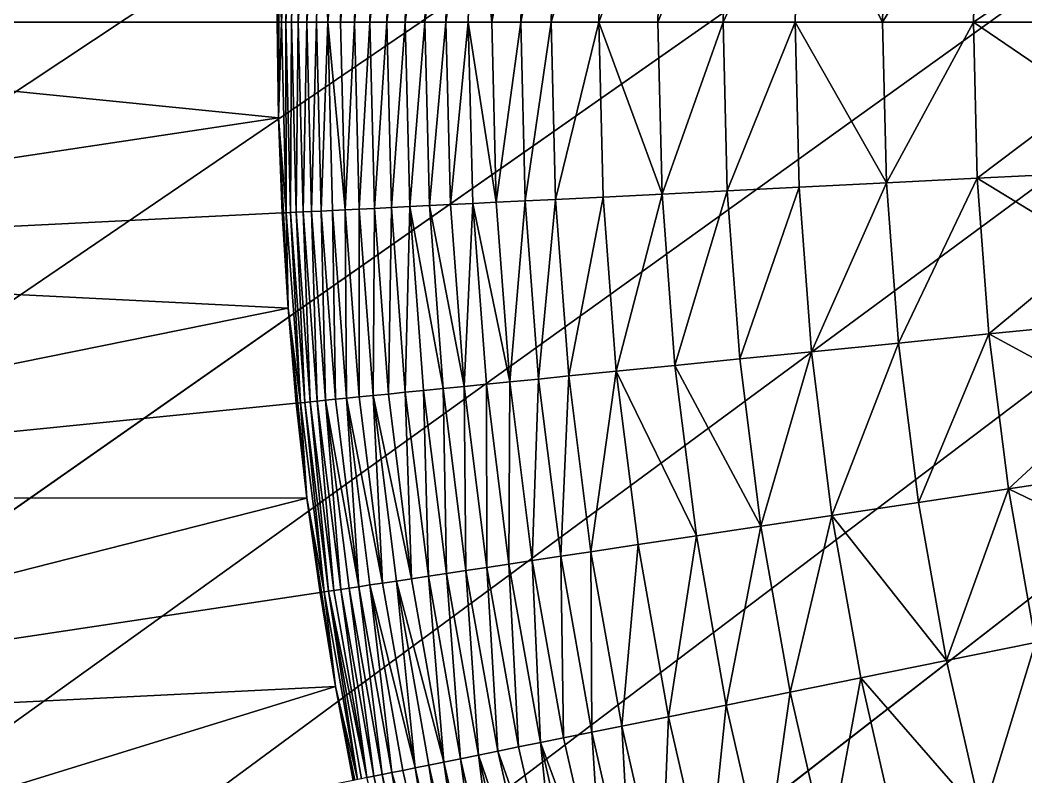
# Model space of a CAD drawing. Header units: millimetres. Extents: x -260 to 430, y -260 to 260.
# Drawn here: x -101.38 to -76.43, y -18.74 to 0.05 of the extents above; entities that cross this region are included whole.
import ezdxf

# ---------------------------------------------------------------- set-up
doc = ezdxf.new("R2010")
doc.units = ezdxf.units.MM
doc.header["$MEASUREMENT"] = 0
doc.layers.add('MESH_3D', color=2, linetype='CONTINUOUS')

msp = doc.modelspace()

# ---------------------------------------------------------------- linework, layer by layer
at = {"layer": 'MESH_3D'}
for points in [[(181.542, 186.125, 2950), (-259.919, 6.482, 2950), (-260, 0, 2950)], [(181.542, 186.125, 2950), (-260, 0, 2950), (-259.919, -6.482, 2950)], [(181.542, 186.125, 2950), (-259.919, -6.482, 2950), (-259.677, -12.96, 2950)], [(181.542, 186.125, 2950), (-259.677, -12.96, 2950), (-259.273, -19.43, 2950)], [(181.542, 186.125, 2950), (-259.273, -19.43, 2950), (-258.708, -25.888, 2950)], [(181.542, 186.125, 2950), (-258.708, -25.888, 2950), (-257.982, -32.329, 2950)], [(181.542, 186.125, 2950), (-257.982, -32.329, 2950), (-257.096, -38.751, 2950)], [(181.542, 186.125, 2950), (-257.096, -38.751, 2950), (-256.05, -45.149, 2950)], [(181.542, 186.125, 2950), (-256.05, -45.149, 2950), (-254.845, -51.518, 2950)], [(181.542, 186.125, 2950), (-254.845, -51.518, 2950), (-253.481, -57.855, 2950)], [(181.542, 186.125, 2950), (-253.481, -57.855, 2950), (-251.96, -64.157, 2950)], [(181.542, 186.125, 2950), (-251.96, -64.157, 2950), (-250.282, -70.419, 2950)], [(181.542, 186.125, 2950), (-250.282, -70.419, 2950), (-248.449, -76.636, 2950)], [(181.542, 186.125, 2950), (-248.449, -76.636, 2950), (-246.461, -82.807, 2950)], [(181.542, 186.125, 2950), (-246.461, -82.807, 2950), (-244.32, -88.925, 2950)], [(181.542, 186.125, 2950), (-244.32, -88.925, 2950), (-242.027, -94.989, 2950)], [(181.542, 186.125, 2950), (-242.027, -94.989, 2950), (-239.584, -100.993, 2950)], [(181.542, 186.125, 2950), (-239.584, -100.993, 2950), (-236.992, -106.935, 2950)], [(181.542, 186.125, 2950), (-236.992, -106.935, 2950), (-234.252, -112.81, 2950)], [(181.542, 186.125, 2950), (-234.252, -112.81, 2950), (-231.367, -118.615, 2950)], [(181.542, 186.125, 2950), (-231.367, -118.615, 2950), (-228.338, -124.346, 2950)], [(181.542, 186.125, 2950), (-228.338, -124.346, 2950), (-225.167, -130, 2950)], [(181.542, 186.125, 2950), (-225.167, -130, 2950), (-221.856, -135.573, 2950)], [(181.542, 186.125, 2950), (-221.856, -135.573, 2950), (-218.407, -141.062, 2950)], [(181.542, 186.125, 2950), (-218.407, -141.062, 2950), (-214.822, -146.463, 2950)], [(181.542, 186.125, 2950), (-214.822, -146.463, 2950), (-211.104, -151.773, 2950)], [(181.542, 186.125, 2950), (-211.104, -151.773, 2950), (-207.254, -156.989, 2950)], [(181.542, 186.125, 2950), (-207.254, -156.989, 2950), (-203.276, -162.107, 2950)], [(181.542, 186.125, 2950), (-203.276, -162.107, 2950), (-199.172, -167.125, 2950)], [(181.542, 186.125, 2950), (-199.172, -167.125, 2950), (-194.943, -172.038, 2950)], [(181.542, 186.125, 2950), (-194.943, -172.038, 2950), (-190.593, -176.845, 2950)], [(181.542, 186.125, 2950), (-190.593, -176.845, 2950), (-186.125, -181.542, 2950)], [(181.542, 186.125, 2950), (-186.125, -181.542, 2950), (-181.542, -186.125, 2950)], [(181.542, 186.125, 2950), (-181.542, -186.125, 2950), (-176.845, -190.593, 2950)], [(181.542, 186.125, 2950), (-176.845, -190.593, 2950), (-172.038, -194.943, 2950)], [(181.542, 186.125, 2950), (-172.038, -194.943, 2950), (-167.125, -199.172, 2950)], [(181.542, 186.125, 2950), (-167.125, -199.172, 2950), (-162.107, -203.276, 2950)], [(181.542, 186.125, 2950), (-162.107, -203.276, 2950), (-156.989, -207.254, 2950)], [(181.542, 186.125, 2950), (-156.989, -207.254, 2950), (-151.773, -211.104, 2950)], [(181.542, 186.125, 2950), (-151.773, -211.104, 2950), (-146.463, -214.822, 2950)], [(181.542, 186.125, 2950), (-146.463, -214.822, 2950), (-141.062, -218.407, 2950)], [(181.542, 186.125, 2950), (-141.062, -218.407, 2950), (-135.573, -221.856, 2950)], [(181.542, 186.125, 2950), (-135.573, -221.856, 2950), (-130, -225.167, 2950)], [(181.542, 186.125, 2950), (-130, -225.167, 2950), (-124.346, -228.338, 2950)], [(181.542, 186.125, 2950), (-124.346, -228.338, 2950), (-118.615, -231.367, 2950)], [(181.542, 186.125, 2950), (-118.615, -231.367, 2950), (-112.81, -234.252, 2950)], [(181.542, 186.125, 2950), (-112.81, -234.252, 2950), (-106.935, -236.992, 2950)], [(181.542, 186.125, 2950), (-106.935, -236.992, 2950), (-100.993, -239.584, 2950)], [(181.542, 186.125, 2950), (-100.993, -239.584, 2950), (-94.989, -242.027, 2950)], [(181.542, 186.125, 2950), (-94.989, -242.027, 2950), (-88.925, -244.32, 2950)], [(181.542, 186.125, 2950), (-88.925, -244.32, 2950), (-82.807, -246.461, 2950)], [(181.542, 186.125, 2950), (-82.807, -246.461, 2950), (-76.636, -248.449, 2950)], [(181.542, 186.125, 2950), (-76.636, -248.449, 2950), (-70.419, -250.282, 2950)], [(-118.571, 0, 2214.286), (-118.424, 5.91, 2214.286), (-94.97, 2.368, 2200)], [(-94.894, 0, -2.245), (-94.97, 2.368), (-94.776, 4.73, -2.245)], [(-94.894, 0, -2.245), (-94.776, 4.73, -2.245), (-94.673, 4.725, -3.153)], [(-94.894, 0, -2.245), (-94.673, 4.725, -3.153), (-94.79, 0, -3.153)], [(-94.79, 0, -3.153), (-94.673, 4.725, -3.153), (-94.534, 4.718, -4.065)], [(-94.79, 0, -3.153), (-94.534, 4.718, -4.065), (-94.651, 0, -4.065)], [(-94.651, 0, -4.065), (-94.534, 4.718, -4.065), (-94.478, 0, -4.973)], [(-94.478, 0, -4.973), (-94.534, 4.718, -4.065), (-94.361, 4.709, -4.973)], [(-94.478, 0, -4.973), (-94.361, 4.709, -4.973), (-94.153, 4.699, -5.878)], [(-94.478, 0, -4.973), (-94.153, 4.699, -5.878), (-94.27, 0, -5.878)], [(-94.27, 0, -5.878), (-94.153, 4.699, -5.878), (-93.909, 4.687, -6.786)], [(-94.27, 0, -5.878), (-93.909, 4.687, -6.786), (-94.026, 0, -6.786)], [(-94.026, 0, -6.786), (-93.909, 4.687, -6.786), (-93.747, 0, -7.688)], [(-93.747, 0, -7.688), (-93.909, 4.687, -6.786), (-93.631, 4.673, -7.688)], [(-93.747, 0, -7.688), (-93.631, 4.673, -7.688), (-93.319, 4.657, -8.586)], [(-93.747, 0, -7.688), (-93.319, 4.657, -8.586), (-93.435, 0, -8.586)], [(-93.435, 0, -8.586), (-93.319, 4.657, -8.586), (-92.97, 4.64, -9.487)], [(-93.435, 0, -8.586), (-92.97, 4.64, -9.487), (-93.086, 0, -9.487)], [(-93.086, 0, -9.487), (-92.97, 4.64, -9.487), (-92.588, 4.621, -10.381)], [(-93.086, 0, -9.487), (-92.588, 4.621, -10.381), (-92.704, 0, -10.381)], [(-92.704, 0, -10.381), (-92.588, 4.621, -10.381), (-92.168, 4.6, -11.28)], [(-92.704, 0, -10.381), (-92.168, 4.6, -11.28), (-92.283, 0, -11.28)], [(-92.283, 0, -11.28), (-92.168, 4.6, -11.28), (-91.714, 4.577, -12.172)], [(-92.283, 0, -11.28), (-91.714, 4.577, -12.172), (-91.828, 0, -12.172)], [(-91.828, 0, -12.172), (-91.714, 4.577, -12.172), (-91.227, 4.553, -13.056)], [(-91.828, 0, -12.172), (-91.227, 4.553, -13.056), (-91.341, 0, -13.056)], [(-91.341, 0, -13.056), (-91.227, 4.553, -13.056), (-90.703, 4.527, -13.942)], [(-91.341, 0, -13.056), (-90.703, 4.527, -13.942), (-90.815, 0, -13.942)], [(-90.815, 0, -13.942), (-90.703, 4.527, -13.942), (-90.147, 4.499, -14.817)], [(-90.815, 0, -13.942), (-90.147, 4.499, -14.817), (-90.26, 0, -14.817)], [(-90.26, 0, -14.817), (-90.147, 4.499, -14.817), (-89.678, 0, -15.675)], [(-89.678, 0, -15.675), (-90.147, 4.499, -14.817), (-89.566, 4.47, -15.675)], [(-89.678, 0, -15.675), (-89.566, 4.47, -15.675), (-88.85, 4.434, -16.667)], [(-89.678, 0, -15.675), (-88.85, 4.434, -16.667), (-88.96, 0, -16.667)], [(-88.96, 0, -16.667), (-88.85, 4.434, -16.667), (-88.094, 4.397, -17.643)], [(-88.96, 0, -16.667), (-88.094, 4.397, -17.643), (-88.204, 0, -17.643)], [(-88.204, 0, -17.643), (-88.094, 4.397, -17.643), (-86.912, 4.338, -19.056)], [(-88.204, 0, -17.643), (-86.912, 4.338, -19.056), (-87.02, 0, -19.056)], [(-87.02, 0, -19.056), (-86.912, 4.338, -19.056), (-85.451, 4.265, -20.646)], [(-87.02, 0, -19.056), (-85.451, 4.265, -20.646), (-85.557, 0, -20.646)], [(-85.557, 0, -20.646), (-85.451, 4.265, -20.646), (-83.834, 4.184, -22.245)], [(-85.557, 0, -20.646), (-83.834, 4.184, -22.245), (-83.938, 0, -22.245)], [(-83.938, 0, -22.245), (-83.834, 4.184, -22.245), (-82.052, 4.095, -23.852)], [(-83.938, 0, -22.245), (-82.052, 4.095, -23.852), (-82.154, 0, -23.852)], [(-82.154, 0, -23.852), (-82.052, 4.095, -23.852), (-79.981, 0, -25.632)], [(-79.981, 0, -25.632), (-82.052, 4.095, -23.852), (-79.882, 3.987, -25.632)], [(-79.981, 0, -25.632), (-79.882, 3.987, -25.632), (-77.632, 3.874, -27.31)], [(-79.981, 0, -25.632), (-77.632, 3.874, -27.31), (-77.729, 0, -27.31)], [(-77.729, 0, -27.31), (-77.632, 3.874, -27.31), (-74.977, 1.87, -29.155)], [(-118.571, 0, 2214.286), (-94.97, 2.368, 2200), (-95, 0, 2200)], [(-94.996, 0, -0.441), (-95, 0), (-94.97, 2.368)], [(-94.97, 2.368, 2200), (-94.97, 2.368), (-95, 0)], [(-95, 0, 2200), (-94.97, 2.368, 2200), (-95, 0)], [(-94.996, 0, -0.441), (-94.97, 2.368), (-94.962, 0, -1.336)], [(-94.962, 0, -1.336), (-94.97, 2.368), (-94.894, 0, -2.245)], [(-77.729, 0, -27.31), (-74.977, 1.87, -29.155), (-75, 0, -29.155)], [(-118.571, 0, 2214.286), (-95, 0, 2200), (-94.97, -2.368, 2200)], [(-118.424, -5.91, 2214.286), (-118.571, 0, 2214.286), (-94.97, -2.368, 2200)], [(-94.996, 0, -0.441), (-94.97, -2.368), (-95, 0)], [(-95, 0, 2200), (-95, 0), (-94.97, -2.368)], [(-94.97, -2.368, 2200), (-95, 0, 2200), (-94.97, -2.368)], [(-94.996, 0, -0.441), (-94.962, 0, -1.336), (-94.97, -2.368)], [(-94.962, 0, -1.336), (-94.894, 0, -2.245), (-94.97, -2.368)], [(-94.776, -4.73, -2.245), (-94.97, -2.368), (-94.894, 0, -2.245)], [(-94.776, -4.73, -2.245), (-94.894, 0, -2.245), (-94.79, 0, -3.153)], [(-94.673, -4.725, -3.153), (-94.79, 0, -3.153), (-94.651, 0, -4.065)], [(-94.776, -4.73, -2.245), (-94.79, 0, -3.153), (-94.673, -4.725, -3.153)], [(-94.673, -4.725, -3.153), (-94.651, 0, -4.065), (-94.534, -4.718, -4.065)], [(-94.534, -4.718, -4.065), (-94.651, 0, -4.065), (-94.478, 0, -4.973)], [(-94.534, -4.718, -4.065), (-94.478, 0, -4.973), (-94.361, -4.709, -4.973)], [(-94.361, -4.709, -4.973), (-94.478, 0, -4.973), (-94.27, 0, -5.878)], [(-94.361, -4.709, -4.973), (-94.27, 0, -5.878), (-94.153, -4.699, -5.878)], [(-94.153, -4.699, -5.878), (-94.27, 0, -5.878), (-94.026, 0, -6.786)], [(-94.153, -4.699, -5.878), (-94.026, 0, -6.786), (-93.909, -4.687, -6.786)], [(-93.909, -4.687, -6.786), (-94.026, 0, -6.786), (-93.747, 0, -7.688)], [(-93.909, -4.687, -6.786), (-93.747, 0, -7.688), (-93.631, -4.673, -7.688)], [(-93.319, -4.657, -8.586), (-93.747, 0, -7.688), (-93.435, 0, -8.586)], [(-93.631, -4.673, -7.688), (-93.747, 0, -7.688), (-93.319, -4.657, -8.586)], [(-93.319, -4.657, -8.586), (-93.435, 0, -8.586), (-93.086, 0, -9.487)], [(-93.319, -4.657, -8.586), (-93.086, 0, -9.487), (-92.97, -4.64, -9.487)], [(-92.97, -4.64, -9.487), (-93.086, 0, -9.487), (-92.704, 0, -10.381)], [(-92.97, -4.64, -9.487), (-92.704, 0, -10.381), (-92.588, -4.621, -10.381)], [(-92.588, -4.621, -10.381), (-92.704, 0, -10.381), (-92.283, 0, -11.28)], [(-92.588, -4.621, -10.381), (-92.283, 0, -11.28), (-92.168, -4.6, -11.28)], [(-92.168, -4.6, -11.28), (-92.283, 0, -11.28), (-91.828, 0, -12.172)], [(-92.168, -4.6, -11.28), (-91.828, 0, -12.172), (-91.714, -4.577, -12.172)], [(-91.714, -4.577, -12.172), (-91.828, 0, -12.172), (-91.341, 0, -13.056)], [(-91.714, -4.577, -12.172), (-91.341, 0, -13.056), (-91.227, -4.553, -13.056)], [(-91.227, -4.553, -13.056), (-91.341, 0, -13.056), (-90.815, 0, -13.942)], [(-91.227, -4.553, -13.056), (-90.815, 0, -13.942), (-90.703, -4.527, -13.942)], [(-90.703, -4.527, -13.942), (-90.815, 0, -13.942), (-90.26, 0, -14.817)], [(-90.703, -4.527, -13.942), (-90.26, 0, -14.817), (-90.147, -4.499, -14.817)], [(-89.566, -4.47, -15.675), (-90.26, 0, -14.817), (-89.678, 0, -15.675)], [(-90.147, -4.499, -14.817), (-90.26, 0, -14.817), (-89.566, -4.47, -15.675)], [(-89.566, -4.47, -15.675), (-89.678, 0, -15.675), (-88.96, 0, -16.667)], [(-89.566, -4.47, -15.675), (-88.96, 0, -16.667), (-88.85, -4.434, -16.667)], [(-88.85, -4.434, -16.667), (-88.96, 0, -16.667), (-88.204, 0, -17.643)], [(-88.85, -4.434, -16.667), (-88.204, 0, -17.643), (-88.094, -4.397, -17.643)], [(-88.094, -4.397, -17.643), (-88.204, 0, -17.643), (-87.02, 0, -19.056)], [(-88.094, -4.397, -17.643), (-87.02, 0, -19.056), (-86.912, -4.338, -19.056)], [(-85.451, -4.265, -20.646), (-87.02, 0, -19.056), (-85.557, 0, -20.646)], [(-86.912, -4.338, -19.056), (-87.02, 0, -19.056), (-85.451, -4.265, -20.646)], [(-85.451, -4.265, -20.646), (-85.557, 0, -20.646), (-83.938, 0, -22.245)], [(-85.451, -4.265, -20.646), (-83.938, 0, -22.245), (-83.834, -4.184, -22.245)], [(-83.834, -4.184, -22.245), (-83.938, 0, -22.245), (-82.154, 0, -23.852)], [(-83.834, -4.184, -22.245), (-82.154, 0, -23.852), (-82.052, -4.095, -23.852)], [(-79.882, -3.987, -25.632), (-82.154, 0, -23.852), (-79.981, 0, -25.632)], [(-82.052, -4.095, -23.852), (-82.154, 0, -23.852), (-79.882, -3.987, -25.632)], [(-79.882, -3.987, -25.632), (-79.981, 0, -25.632), (-77.729, 0, -27.31)], [(-79.882, -3.987, -25.632), (-77.729, 0, -27.31), (-77.632, -3.874, -27.31)], [(-77.729, 0, -27.31), (-75, 0, -29.155), (-74.977, -1.87, -29.155)], [(-77.632, -3.874, -27.31), (-77.729, 0, -27.31), (-74.977, -1.87, -29.155)], [(-77.632, -3.874, -27.31), (-74.977, -1.87, -29.155), (-74.907, -3.738, -29.155)], [(-118.424, -5.91, 2214.286), (-94.97, -2.368, 2200), (-94.882, -4.735, 2200)], [(-94.844, -4.733, -1.336), (-94.97, -2.368), (-94.776, -4.73, -2.245)], [(-94.878, -4.735, -0.441), (-94.97, -2.368), (-94.844, -4.733, -1.336)], [(-94.878, -4.735, -0.441), (-94.882, -4.735), (-94.97, -2.368)], [(-94.882, -4.735, 2200), (-94.97, -2.368), (-94.882, -4.735)], [(-94.882, -4.735, 2200), (-94.97, -2.368, 2200), (-94.97, -2.368)], [(-77.632, -3.874, -27.31), (-74.907, -3.738, -29.155), (-74.79, -5.605, -29.155)], [(-81.746, -8.18, -23.852), (-82.052, -4.095, -23.852), (-79.882, -3.987, -25.632)], [(-81.746, -8.18, -23.852), (-79.882, -3.987, -25.632), (-79.584, -7.964, -25.632)], [(-79.584, -7.964, -25.632), (-79.882, -3.987, -25.632), (-77.632, -3.874, -27.31)], [(-79.584, -7.964, -25.632), (-77.632, -3.874, -27.31), (-77.343, -7.739, -27.31)], [(-77.343, -7.739, -27.31), (-77.632, -3.874, -27.31), (-74.79, -5.605, -29.155)], [(-85.132, -8.519, -20.646), (-85.451, -4.265, -20.646), (-83.834, -4.184, -22.245)], [(-85.132, -8.519, -20.646), (-83.834, -4.184, -22.245), (-83.521, -8.358, -22.245)], [(-83.521, -8.358, -22.245), (-83.834, -4.184, -22.245), (-82.052, -4.095, -23.852)], [(-83.521, -8.358, -22.245), (-82.052, -4.095, -23.852), (-81.746, -8.18, -23.852)], [(-89.232, -8.929, -15.675), (-90.147, -4.499, -14.817), (-89.566, -4.47, -15.675)], [(-89.232, -8.929, -15.675), (-89.566, -4.47, -15.675), (-88.85, -4.434, -16.667)], [(-89.232, -8.929, -15.675), (-88.85, -4.434, -16.667), (-88.518, -8.858, -16.667)], [(-88.518, -8.858, -16.667), (-88.85, -4.434, -16.667), (-88.094, -4.397, -17.643)], [(-88.518, -8.858, -16.667), (-88.094, -4.397, -17.643), (-87.766, -8.782, -17.643)], [(-87.766, -8.782, -17.643), (-88.094, -4.397, -17.643), (-86.912, -4.338, -19.056)], [(-87.766, -8.782, -17.643), (-86.912, -4.338, -19.056), (-86.588, -8.664, -19.056)], [(-86.588, -8.664, -19.056), (-86.912, -4.338, -19.056), (-85.451, -4.265, -20.646)], [(-86.588, -8.664, -19.056), (-85.451, -4.265, -20.646), (-85.132, -8.519, -20.646)], [(-118.424, -5.91, 2214.286), (-94.882, -4.735, 2200), (-94.734, -7.099, 2200)], [(-94.878, -4.735, -0.441), (-94.734, -7.099), (-94.882, -4.735)], [(-94.882, -4.735, 2200), (-94.882, -4.735), (-94.734, -7.099)], [(-94.734, -7.099, 2200), (-94.882, -4.735, 2200), (-94.734, -7.099)], [(-94.878, -4.735, -0.441), (-94.844, -4.733, -1.336), (-94.734, -7.099)], [(-94.844, -4.733, -1.336), (-94.776, -4.73, -2.245), (-94.734, -7.099)], [(-94.422, -9.448, -2.245), (-94.776, -4.73, -2.245), (-94.673, -4.725, -3.153)], [(-94.422, -9.448, -2.245), (-94.734, -7.099), (-94.776, -4.73, -2.245)], [(-94.319, -9.438, -3.153), (-94.673, -4.725, -3.153), (-94.534, -4.718, -4.065)], [(-94.422, -9.448, -2.245), (-94.673, -4.725, -3.153), (-94.319, -9.438, -3.153)], [(-94.181, -9.424, -4.065), (-94.534, -4.718, -4.065), (-94.361, -4.709, -4.973)], [(-94.319, -9.438, -3.153), (-94.534, -4.718, -4.065), (-94.181, -9.424, -4.065)], [(-94.008, -9.407, -4.973), (-94.361, -4.709, -4.973), (-94.153, -4.699, -5.878)], [(-94.181, -9.424, -4.065), (-94.361, -4.709, -4.973), (-94.008, -9.407, -4.973)], [(-93.801, -9.386, -5.878), (-94.153, -4.699, -5.878), (-93.909, -4.687, -6.786)], [(-94.008, -9.407, -4.973), (-94.153, -4.699, -5.878), (-93.801, -9.386, -5.878)], [(-93.558, -9.362, -6.786), (-93.909, -4.687, -6.786), (-93.631, -4.673, -7.688)], [(-93.801, -9.386, -5.878), (-93.909, -4.687, -6.786), (-93.558, -9.362, -6.786)], [(-93.282, -9.334, -7.688), (-93.631, -4.673, -7.688), (-93.319, -4.657, -8.586)], [(-93.558, -9.362, -6.786), (-93.631, -4.673, -7.688), (-93.282, -9.334, -7.688)], [(-92.971, -9.303, -8.586), (-93.319, -4.657, -8.586), (-92.97, -4.64, -9.487)], [(-93.282, -9.334, -7.688), (-93.319, -4.657, -8.586), (-92.971, -9.303, -8.586)], [(-92.971, -9.303, -8.586), (-92.97, -4.64, -9.487), (-92.623, -9.268, -9.487)], [(-92.623, -9.268, -9.487), (-92.97, -4.64, -9.487), (-92.588, -4.621, -10.381)], [(-92.623, -9.268, -9.487), (-92.588, -4.621, -10.381), (-92.243, -9.23, -10.381)], [(-92.243, -9.23, -10.381), (-92.588, -4.621, -10.381), (-92.168, -4.6, -11.28)], [(-92.243, -9.23, -10.381), (-92.168, -4.6, -11.28), (-91.824, -9.188, -11.28)], [(-91.824, -9.188, -11.28), (-92.168, -4.6, -11.28), (-91.714, -4.577, -12.172)], [(-91.824, -9.188, -11.28), (-91.714, -4.577, -12.172), (-91.372, -9.143, -12.172)], [(-90.887, -9.095, -13.056), (-91.714, -4.577, -12.172), (-91.227, -4.553, -13.056)], [(-91.372, -9.143, -12.172), (-91.714, -4.577, -12.172), (-90.887, -9.095, -13.056)], [(-90.364, -9.042, -13.942), (-91.227, -4.553, -13.056), (-90.703, -4.527, -13.942)], [(-90.887, -9.095, -13.056), (-91.227, -4.553, -13.056), (-90.364, -9.042, -13.942)], [(-90.364, -9.042, -13.942), (-90.703, -4.527, -13.942), (-90.147, -4.499, -14.817)], [(-90.364, -9.042, -13.942), (-90.147, -4.499, -14.817), (-89.811, -8.987, -14.817)], [(-89.811, -8.987, -14.817), (-90.147, -4.499, -14.817), (-89.232, -8.929, -15.675)], [(-77.343, -7.739, -27.31), (-74.79, -5.605, -29.155), (-74.627, -7.468, -29.155)], [(-117.982, -11.806, 2214.286), (-118.424, -5.91, 2214.286), (-94.734, -7.099, 2200)], [(-117.982, -11.806, 2214.286), (-94.734, -7.099, 2200), (-94.528, -9.459, 2200)], [(-94.491, -9.455, -1.336), (-94.734, -7.099), (-94.422, -9.448, -2.245)], [(-94.524, -9.459, -0.441), (-94.528, -9.459), (-94.734, -7.099)], [(-94.524, -9.459, -0.441), (-94.734, -7.099), (-94.491, -9.455, -1.336)], [(-94.734, -7.099, 2200), (-94.734, -7.099), (-94.528, -9.459)], [(-94.528, -9.459, 2200), (-94.734, -7.099, 2200), (-94.528, -9.459)], [(-77.343, -7.739, -27.31), (-74.627, -7.468, -29.155), (-74.418, -9.326, -29.155)], [(-81.237, -12.244, -23.852), (-81.746, -8.18, -23.852), (-79.584, -7.964, -25.632)], [(-81.237, -12.244, -23.852), (-79.584, -7.964, -25.632), (-79.088, -11.921, -25.632)], [(-79.088, -11.921, -25.632), (-79.584, -7.964, -25.632), (-77.343, -7.739, -27.31)], [(-79.088, -11.921, -25.632), (-77.343, -7.739, -27.31), (-76.861, -11.585, -27.31)], [(-76.861, -11.585, -27.31), (-77.343, -7.739, -27.31), (-74.418, -9.326, -29.155)], [(-83.001, -12.51, -22.245), (-83.521, -8.358, -22.245), (-81.746, -8.18, -23.852)], [(-83.001, -12.51, -22.245), (-81.746, -8.18, -23.852), (-81.237, -12.244, -23.852)], [(-83.001, -12.51, -22.245), (-85.132, -8.519, -20.646), (-83.521, -8.358, -22.245)], [(-87.219, -13.146, -17.643), (-87.766, -8.782, -17.643), (-86.588, -8.664, -19.056)], [(-87.219, -13.146, -17.643), (-86.588, -8.664, -19.056), (-86.048, -12.97, -19.056)], [(-84.601, -12.752, -20.646), (-86.588, -8.664, -19.056), (-85.132, -8.519, -20.646)], [(-86.048, -12.97, -19.056), (-86.588, -8.664, -19.056), (-84.601, -12.752, -20.646)], [(-84.601, -12.752, -20.646), (-85.132, -8.519, -20.646), (-83.001, -12.51, -22.245)], [(-89.251, -13.452, -14.817), (-89.811, -8.987, -14.817), (-89.232, -8.929, -15.675)], [(-89.251, -13.452, -14.817), (-89.232, -8.929, -15.675), (-88.676, -13.366, -15.675)], [(-88.676, -13.366, -15.675), (-89.232, -8.929, -15.675), (-88.518, -8.858, -16.667)], [(-88.676, -13.366, -15.675), (-88.518, -8.858, -16.667), (-87.966, -13.259, -16.667)], [(-87.966, -13.259, -16.667), (-88.518, -8.858, -16.667), (-87.766, -8.782, -17.643)], [(-87.966, -13.259, -16.667), (-87.766, -8.782, -17.643), (-87.219, -13.146, -17.643)], [(-91.668, -13.817, -10.381), (-92.623, -9.268, -9.487), (-92.243, -9.23, -10.381)], [(-91.668, -13.817, -10.381), (-92.243, -9.23, -10.381), (-91.824, -9.188, -11.28)], [(-91.252, -13.754, -11.28), (-91.824, -9.188, -11.28), (-91.372, -9.143, -12.172)], [(-91.668, -13.817, -10.381), (-91.824, -9.188, -11.28), (-91.252, -13.754, -11.28)], [(-90.802, -13.686, -12.172), (-91.372, -9.143, -12.172), (-90.887, -9.095, -13.056)], [(-91.252, -13.754, -11.28), (-91.372, -9.143, -12.172), (-90.802, -13.686, -12.172)], [(-90.32, -13.614, -13.056), (-90.887, -9.095, -13.056), (-90.364, -9.042, -13.942)], [(-90.802, -13.686, -12.172), (-90.887, -9.095, -13.056), (-90.32, -13.614, -13.056)], [(-89.801, -13.535, -13.942), (-90.364, -9.042, -13.942), (-89.811, -8.987, -14.817)], [(-90.32, -13.614, -13.056), (-90.364, -9.042, -13.942), (-89.801, -13.535, -13.942)], [(-89.801, -13.535, -13.942), (-89.811, -8.987, -14.817), (-89.251, -13.452, -14.817)], [(-117.982, -11.806, 2214.286), (-94.528, -9.459, 2200), (-94.263, -11.813, 2200)], [(-94.524, -9.459, -0.441), (-94.263, -11.813), (-94.528, -9.459)], [(-94.263, -11.813, 2200), (-94.528, -9.459), (-94.263, -11.813)], [(-94.263, -11.813, 2200), (-94.528, -9.459, 2200), (-94.528, -9.459)], [(-94.524, -9.459, -0.441), (-94.491, -9.455, -1.336), (-94.263, -11.813)], [(-94.491, -9.455, -1.336), (-94.422, -9.448, -2.245), (-94.263, -11.813)], [(-93.834, -14.143, -2.245), (-94.422, -9.448, -2.245), (-94.319, -9.438, -3.153)], [(-93.834, -14.143, -2.245), (-94.263, -11.813), (-94.422, -9.448, -2.245)], [(-93.732, -14.128, -3.153), (-94.319, -9.438, -3.153), (-94.181, -9.424, -4.065)], [(-93.834, -14.143, -2.245), (-94.319, -9.438, -3.153), (-93.732, -14.128, -3.153)], [(-93.594, -14.107, -4.065), (-94.181, -9.424, -4.065), (-94.008, -9.407, -4.973)], [(-93.732, -14.128, -3.153), (-94.181, -9.424, -4.065), (-93.594, -14.107, -4.065)], [(-93.423, -14.081, -4.973), (-94.008, -9.407, -4.973), (-93.801, -9.386, -5.878)], [(-93.594, -14.107, -4.065), (-94.008, -9.407, -4.973), (-93.423, -14.081, -4.973)], [(-92.975, -14.014, -6.786), (-93.801, -9.386, -5.878), (-93.558, -9.362, -6.786)], [(-93.217, -14.05, -5.878), (-93.801, -9.386, -5.878), (-92.975, -14.014, -6.786)], [(-93.423, -14.081, -4.973), (-93.801, -9.386, -5.878), (-93.217, -14.05, -5.878)], [(-92.975, -14.014, -6.786), (-93.558, -9.362, -6.786), (-93.282, -9.334, -7.688)], [(-92.391, -13.926, -8.586), (-93.282, -9.334, -7.688), (-92.971, -9.303, -8.586)], [(-92.7, -13.972, -7.688), (-93.282, -9.334, -7.688), (-92.391, -13.926, -8.586)], [(-92.975, -14.014, -6.786), (-93.282, -9.334, -7.688), (-92.7, -13.972, -7.688)], [(-92.391, -13.926, -8.586), (-92.971, -9.303, -8.586), (-92.623, -9.268, -9.487)], [(-92.046, -13.874, -9.487), (-92.623, -9.268, -9.487), (-91.668, -13.817, -10.381)], [(-92.391, -13.926, -8.586), (-92.623, -9.268, -9.487), (-92.046, -13.874, -9.487)], [(-76.861, -11.585, -27.31), (-74.418, -9.326, -29.155), (-74.162, -11.178, -29.155)], [(-76.861, -11.585, -27.31), (-74.162, -11.178, -29.155), (-73.861, -13.024, -29.155)], [(-78.396, -15.848, -25.632), (-79.088, -11.921, -25.632), (-76.861, -11.585, -27.31)], [(-78.396, -15.848, -25.632), (-76.861, -11.585, -27.31), (-76.188, -15.402, -27.31)], [(-76.188, -15.402, -27.31), (-76.861, -11.585, -27.31), (-73.861, -13.024, -29.155)], [(-117.247, -17.672, 2214.286), (-117.982, -11.806, 2214.286), (-94.263, -11.813, 2200)], [(-117.247, -17.672, 2214.286), (-94.263, -11.813, 2200), (-93.939, -14.159, 2200)], [(-93.902, -14.153, -1.336), (-94.263, -11.813), (-93.834, -14.143, -2.245)], [(-93.935, -14.158, -0.441), (-93.939, -14.159), (-94.263, -11.813)], [(-93.935, -14.158, -0.441), (-94.263, -11.813), (-93.902, -14.153, -1.336)], [(-94.263, -11.813, 2200), (-94.263, -11.813), (-93.939, -14.159)], [(-93.939, -14.159, 2200), (-94.263, -11.813, 2200), (-93.939, -14.159)], [(-78.396, -15.848, -25.632), (-81.237, -12.244, -23.852), (-79.088, -11.921, -25.632)], [(-82.274, -16.632, -22.245), (-83.001, -12.51, -22.245), (-81.237, -12.244, -23.852)], [(-82.274, -16.632, -22.245), (-81.237, -12.244, -23.852), (-80.525, -16.279, -23.852)], [(-80.525, -16.279, -23.852), (-81.237, -12.244, -23.852), (-78.396, -15.848, -25.632)], [(-83.861, -16.953, -20.646), (-84.601, -12.752, -20.646), (-83.001, -12.51, -22.245)], [(-83.861, -16.953, -20.646), (-83.001, -12.51, -22.245), (-82.274, -16.632, -22.245)], [(-86.455, -17.477, -17.643), (-87.219, -13.146, -17.643), (-86.048, -12.97, -19.056)], [(-86.455, -17.477, -17.643), (-86.048, -12.97, -19.056), (-85.295, -17.243, -19.056)], [(-85.295, -17.243, -19.056), (-86.048, -12.97, -19.056), (-84.601, -12.752, -20.646)], [(-85.295, -17.243, -19.056), (-84.601, -12.752, -20.646), (-83.861, -16.953, -20.646)], [(-87.196, -17.627, -16.667), (-87.966, -13.259, -16.667), (-87.219, -13.146, -17.643)], [(-87.196, -17.627, -16.667), (-87.219, -13.146, -17.643), (-86.455, -17.477, -17.643)], [(-89.015, -17.995, -13.942), (-89.801, -13.535, -13.942), (-89.251, -13.452, -14.817)], [(-88.47, -17.885, -14.817), (-89.251, -13.452, -14.817), (-88.676, -13.366, -15.675)], [(-89.015, -17.995, -13.942), (-89.251, -13.452, -14.817), (-88.47, -17.885, -14.817)], [(-87.9, -17.769, -15.675), (-88.676, -13.366, -15.675), (-87.966, -13.259, -16.667)], [(-88.47, -17.885, -14.817), (-88.676, -13.366, -15.675), (-87.9, -17.769, -15.675)], [(-87.9, -17.769, -15.675), (-87.966, -13.259, -16.667), (-87.196, -17.627, -16.667)], [(-90.453, -18.285, -11.28), (-91.252, -13.754, -11.28), (-90.802, -13.686, -12.172)], [(-90.007, -18.195, -12.172), (-90.802, -13.686, -12.172), (-90.32, -13.614, -13.056)], [(-90.453, -18.285, -11.28), (-90.802, -13.686, -12.172), (-90.007, -18.195, -12.172)], [(-89.53, -18.099, -13.056), (-90.32, -13.614, -13.056), (-89.801, -13.535, -13.942)], [(-90.007, -18.195, -12.172), (-90.32, -13.614, -13.056), (-89.53, -18.099, -13.056)], [(-89.53, -18.099, -13.056), (-89.801, -13.535, -13.942), (-89.015, -17.995, -13.942)], [(-92.161, -18.631, -6.786), (-92.975, -14.014, -6.786), (-92.7, -13.972, -7.688)], [(-91.582, -18.514, -8.586), (-92.7, -13.972, -7.688), (-92.391, -13.926, -8.586)], [(-91.889, -18.576, -7.688), (-92.7, -13.972, -7.688), (-91.582, -18.514, -8.586)], [(-92.161, -18.631, -6.786), (-92.7, -13.972, -7.688), (-91.889, -18.576, -7.688)], [(-91.582, -18.514, -8.586), (-92.391, -13.926, -8.586), (-92.046, -13.874, -9.487)], [(-90.865, -18.369, -10.381), (-92.046, -13.874, -9.487), (-91.668, -13.817, -10.381)], [(-91.24, -18.445, -9.487), (-92.046, -13.874, -9.487), (-90.865, -18.369, -10.381)], [(-91.582, -18.514, -8.586), (-92.046, -13.874, -9.487), (-91.24, -18.445, -9.487)], [(-90.865, -18.369, -10.381), (-91.668, -13.817, -10.381), (-91.252, -13.754, -11.28)], [(-90.865, -18.369, -10.381), (-91.252, -13.754, -11.28), (-90.453, -18.285, -11.28)], [(-117.247, -17.672, 2214.286), (-93.939, -14.159, 2200), (-93.557, -16.497, 2200)], [(-93.935, -14.158, -0.441), (-93.557, -16.497), (-93.939, -14.159)], [(-93.557, -16.497, 2200), (-93.939, -14.159), (-93.557, -16.497)], [(-93.557, -16.497, 2200), (-93.939, -14.159, 2200), (-93.939, -14.159)], [(-93.935, -14.158, -0.441), (-93.902, -14.153, -1.336), (-93.557, -16.497)], [(-93.902, -14.153, -1.336), (-93.834, -14.143, -2.245), (-93.557, -16.497)], [(-93.012, -18.803, -2.245), (-93.834, -14.143, -2.245), (-93.732, -14.128, -3.153)], [(-93.012, -18.803, -2.245), (-93.557, -16.497), (-93.834, -14.143, -2.245)], [(-92.775, -18.755, -4.065), (-93.732, -14.128, -3.153), (-93.594, -14.107, -4.065)], [(-92.911, -18.782, -3.153), (-93.732, -14.128, -3.153), (-92.775, -18.755, -4.065)], [(-93.012, -18.803, -2.245), (-93.732, -14.128, -3.153), (-92.911, -18.782, -3.153)], [(-92.775, -18.755, -4.065), (-93.594, -14.107, -4.065), (-93.423, -14.081, -4.973)], [(-92.605, -18.72, -4.973), (-93.423, -14.081, -4.973), (-93.217, -14.05, -5.878)], [(-92.775, -18.755, -4.065), (-93.423, -14.081, -4.973), (-92.605, -18.72, -4.973)], [(-92.401, -18.679, -5.878), (-93.217, -14.05, -5.878), (-92.975, -14.014, -6.786)], [(-92.605, -18.72, -4.973), (-93.217, -14.05, -5.878), (-92.401, -18.679, -5.878)], [(-92.401, -18.679, -5.878), (-92.975, -14.014, -6.786), (-92.161, -18.631, -6.786)], [(-77.508, -19.736, -25.632), (-78.396, -15.848, -25.632), (-76.188, -15.402, -27.31)], [(-77.508, -19.736, -25.632), (-76.188, -15.402, -27.31), (-75.325, -19.18, -27.31)], [(-77.508, -19.736, -25.632), (-80.525, -16.279, -23.852), (-78.396, -15.848, -25.632)], [(-81.343, -20.712, -22.245), (-82.274, -16.632, -22.245), (-80.525, -16.279, -23.852)], [(-81.343, -20.712, -22.245), (-80.525, -16.279, -23.852), (-79.614, -20.272, -23.852)], [(-79.614, -20.272, -23.852), (-80.525, -16.279, -23.852), (-77.508, -19.736, -25.632)], [(-116.22, -23.494, 2214.286), (-117.247, -17.672, 2214.286), (-93.557, -16.497, 2200)], [(-116.22, -23.494, 2214.286), (-93.557, -16.497, 2200), (-93.116, -18.824, 2200)], [(-93.08, -18.816, -1.336), (-93.557, -16.497), (-93.012, -18.803, -2.245)], [(-93.112, -18.823, -0.441), (-93.116, -18.824), (-93.557, -16.497)], [(-93.112, -18.823, -0.441), (-93.557, -16.497), (-93.08, -18.816, -1.336)], [(-93.557, -16.497, 2200), (-93.557, -16.497), (-93.116, -18.824)], [(-93.116, -18.824, 2200), (-93.557, -16.497, 2200), (-93.116, -18.824)], [(-82.911, -21.112, -20.646), (-83.861, -16.953, -20.646), (-82.274, -16.632, -22.245)], [(-82.911, -21.112, -20.646), (-82.274, -16.632, -22.245), (-81.343, -20.712, -22.245)], [(-84.329, -21.473, -19.056), (-85.295, -17.243, -19.056), (-83.861, -16.953, -20.646)], [(-84.329, -21.473, -19.056), (-83.861, -16.953, -20.646), (-82.911, -21.112, -20.646)], [(-85.476, -21.765, -17.643), (-86.455, -17.477, -17.643), (-85.295, -17.243, -19.056)], [(-85.476, -21.765, -17.643), (-85.295, -17.243, -19.056), (-84.329, -21.473, -19.056)], [(-86.905, -22.129, -15.675), (-87.9, -17.769, -15.675), (-87.196, -17.627, -16.667)], [(-86.209, -21.952, -16.667), (-87.196, -17.627, -16.667), (-86.455, -17.477, -17.643)], [(-86.905, -22.129, -15.675), (-87.196, -17.627, -16.667), (-86.209, -21.952, -16.667)], [(-86.209, -21.952, -16.667), (-86.455, -17.477, -17.643), (-85.476, -21.765, -17.643)], [(-88.007, -22.409, -13.942), (-89.015, -17.995, -13.942), (-88.47, -17.885, -14.817)], [(-86.905, -22.129, -15.675), (-88.47, -17.885, -14.817), (-87.9, -17.769, -15.675)], [(-87.468, -22.272, -14.817), (-88.47, -17.885, -14.817), (-86.905, -22.129, -15.675)], [(-88.007, -22.409, -13.942), (-88.47, -17.885, -14.817), (-87.468, -22.272, -14.817)], [(-89.429, -22.771, -11.28), (-90.453, -18.285, -11.28), (-90.007, -18.195, -12.172)], [(-88.516, -22.539, -13.056), (-90.007, -18.195, -12.172), (-89.53, -18.099, -13.056)], [(-88.989, -22.659, -12.172), (-90.007, -18.195, -12.172), (-88.516, -22.539, -13.056)], [(-89.429, -22.771, -11.28), (-90.007, -18.195, -12.172), (-88.989, -22.659, -12.172)], [(-88.007, -22.409, -13.942), (-89.53, -18.099, -13.056), (-89.015, -17.995, -13.942)], [(-88.516, -22.539, -13.056), (-89.53, -18.099, -13.056), (-88.007, -22.409, -13.942)], [(-90.546, -23.056, -8.586), (-91.582, -18.514, -8.586), (-91.24, -18.445, -9.487)], [(-90.208, -22.97, -9.487), (-91.24, -18.445, -9.487), (-90.865, -18.369, -10.381)], [(-90.546, -23.056, -8.586), (-91.24, -18.445, -9.487), (-90.208, -22.97, -9.487)], [(-89.837, -22.875, -10.381), (-90.865, -18.369, -10.381), (-90.453, -18.285, -11.28)], [(-90.208, -22.97, -9.487), (-90.865, -18.369, -10.381), (-89.837, -22.875, -10.381)], [(-89.837, -22.875, -10.381), (-90.453, -18.285, -11.28), (-89.429, -22.771, -11.28)], [(-91.556, -23.313, -4.973), (-92.605, -18.72, -4.973), (-92.401, -18.679, -5.878)], [(-91.355, -23.262, -5.878), (-92.401, -18.679, -5.878), (-92.161, -18.631, -6.786)], [(-91.556, -23.313, -4.973), (-92.401, -18.679, -5.878), (-91.355, -23.262, -5.878)], [(-90.848, -23.133, -7.688), (-92.161, -18.631, -6.786), (-91.889, -18.576, -7.688)], [(-91.118, -23.202, -6.786), (-92.161, -18.631, -6.786), (-90.848, -23.133, -7.688)], [(-91.355, -23.262, -5.878), (-92.161, -18.631, -6.786), (-91.118, -23.202, -6.786)], [(-90.848, -23.133, -7.688), (-91.889, -18.576, -7.688), (-91.582, -18.514, -8.586)], [(-90.848, -23.133, -7.688), (-91.582, -18.514, -8.586), (-90.546, -23.056, -8.586)], [(-91.556, -23.313, -4.973), (-92.775, -18.755, -4.065), (-92.605, -18.72, -4.973)]]:
    msp.add_3dface(points, dxfattribs=at)

doc.saveas('drawing.dxf')
